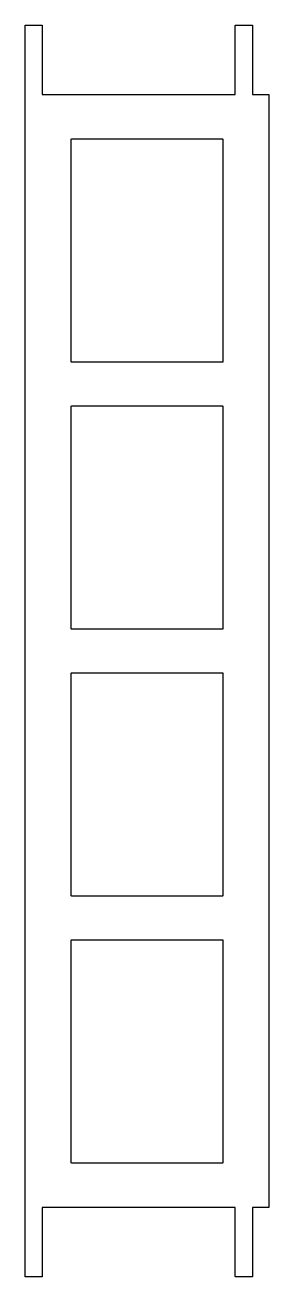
# Model space of a CAD drawing. Extents: x -11 to 11, y -57 to 57.
import ezdxf

# ---------------------------------------------------------------- set-up
doc = ezdxf.new("R2010")
doc.units = 0

msp = doc.modelspace()

# ---------------------------------------------------------------- linework, layer by layer
at = {"color": 1}
for p, q in [((-11.127, 57.175), (-11.113, 57.178)), ((-11.113, 57.178), (-9.613, 57.178)), ((-9.613, 57.178), (-9.598, 57.175)), ((8.098, 57.175), (8.113, 57.178)), ((8.113, 57.178), (9.613, 57.178)), ((9.613, 57.178), (9.627, 57.175)), ((-11.151, 57.14), (-11.148, 57.155)), ((-11.151, -57.14), (-11.151, 57.14)), ((-11.148, 57.155), (-11.139, 57.167)), ((-11.139, 57.167), (-11.127, 57.175)), ((-9.598, 57.175), (-9.586, 57.167)), ((-9.586, 57.167), (-9.577, 57.155)), ((-9.577, 57.155), (-9.574, 57.14)), ((-9.574, 57.14), (-9.574, 50.838)), ((8.074, 57.14), (8.077, 57.155)), ((8.074, 50.838), (8.074, 57.14)), ((8.077, 57.155), (8.086, 57.167)), ((8.086, 57.167), (8.098, 57.175)), ((9.627, 57.175), (9.639, 57.167)), ((9.639, 57.167), (9.648, 57.155)), ((9.648, 57.155), (9.651, 57.14)), ((9.651, 57.14), (9.651, 50.838)), ((-9.574, 50.838), (8.074, 50.838)), ((9.651, 50.838), (11.113, 50.838)), ((11.113, 50.838), (11.127, 50.835)), ((11.127, 50.835), (11.139, 50.827)), ((11.139, 50.827), (11.148, 50.815)), ((11.148, 50.815), (11.151, 50.8)), ((11.151, 50.8), (11.151, -50.8)), ((8.074, -50.838), (-9.574, -50.838)), ((-9.574, -50.838), (-9.574, -57.14)), ((8.074, -57.14), (8.074, -50.838)), ((11.113, -50.838), (9.651, -50.838)), ((9.651, -50.838), (9.651, -57.14)), ((11.127, -50.835), (11.113, -50.838)), ((11.139, -50.827), (11.127, -50.835)), ((11.148, -50.815), (11.139, -50.827)), ((11.151, -50.8), (11.148, -50.815)), ((-11.148, -57.155), (-11.151, -57.14)), ((-11.139, -57.167), (-11.148, -57.155)), ((-11.127, -57.175), (-11.139, -57.167)), ((-11.113, -57.178), (-11.127, -57.175)), ((-9.613, -57.178), (-11.113, -57.178)), ((-9.598, -57.175), (-9.613, -57.178)), ((-9.586, -57.167), (-9.598, -57.175)), ((-9.577, -57.155), (-9.586, -57.167)), ((-9.574, -57.14), (-9.577, -57.155)), ((8.077, -57.155), (8.074, -57.14)), ((8.086, -57.167), (8.077, -57.155)), ((8.098, -57.175), (8.086, -57.167)), ((8.113, -57.178), (8.098, -57.175)), ((9.613, -57.178), (8.113, -57.178)), ((9.627, -57.175), (9.613, -57.178)), ((9.639, -57.167), (9.627, -57.175)), ((9.648, -57.155), (9.639, -57.167)), ((9.651, -57.14), (9.648, -57.155))]:
    msp.add_line(p, q, dxfattribs=at)
at = {"color": 5}
for p, q in [((-6.927, 46.736), (-6.924, 46.751)), ((-6.927, 26.416), (-6.927, 46.736)), ((-6.924, 46.751), (-6.916, 46.763)), ((-6.916, 46.763), (-6.904, 46.771)), ((-6.904, 46.771), (-6.889, 46.774)), ((-6.889, 46.774), (6.891, 46.774)), ((6.891, 46.774), (6.906, 46.771)), ((6.906, 46.771), (6.918, 46.763)), ((6.918, 46.763), (6.926, 46.751)), ((6.926, 46.751), (6.929, 46.736)), ((6.929, 46.736), (6.929, 26.416)), ((-6.924, 26.401), (-6.927, 26.416)), ((-6.916, 26.389), (-6.924, 26.401)), ((-6.904, 26.381), (-6.916, 26.389)), ((-6.889, 26.378), (-6.904, 26.381)), ((6.891, 26.378), (-6.889, 26.378)), ((6.906, 26.381), (6.891, 26.378)), ((6.918, 26.389), (6.906, 26.381)), ((6.926, 26.401), (6.918, 26.389)), ((6.929, 26.416), (6.926, 26.401)), ((-6.927, 22.352), (-6.924, 22.367)), ((-6.927, 2.032), (-6.927, 22.352)), ((-6.924, 22.367), (-6.916, 22.379)), ((-6.916, 22.379), (-6.904, 22.387)), ((-6.904, 22.387), (-6.889, 22.39)), ((-6.889, 22.39), (6.891, 22.39)), ((6.891, 22.39), (6.906, 22.387)), ((6.906, 22.387), (6.918, 22.379)), ((6.918, 22.379), (6.926, 22.367)), ((6.926, 22.367), (6.929, 22.352)), ((6.929, 22.352), (6.929, 2.032)), ((-6.924, 2.017), (-6.927, 2.032)), ((-6.916, 2.005), (-6.924, 2.017)), ((-6.904, 1.997), (-6.916, 2.005)), ((-6.889, 1.994), (-6.904, 1.997)), ((6.891, 1.994), (-6.889, 1.994)), ((6.906, 1.997), (6.891, 1.994)), ((6.918, 2.005), (6.906, 1.997)), ((6.926, 2.017), (6.918, 2.005)), ((6.929, 2.032), (6.926, 2.017)), ((-6.927, -2.032), (-6.924, -2.017)), ((-6.927, -22.352), (-6.927, -2.032)), ((-6.924, -2.017), (-6.916, -2.005)), ((-6.916, -2.005), (-6.904, -1.997)), ((-6.904, -1.997), (-6.889, -1.994)), ((-6.889, -1.994), (6.891, -1.994)), ((6.891, -1.994), (6.906, -1.997)), ((6.906, -1.997), (6.918, -2.005)), ((6.918, -2.005), (6.926, -2.017)), ((6.926, -2.017), (6.929, -2.032)), ((6.929, -2.032), (6.929, -22.352)), ((-6.924, -22.367), (-6.927, -22.352)), ((-6.916, -22.379), (-6.924, -22.367)), ((-6.904, -22.387), (-6.916, -22.379)), ((-6.889, -22.39), (-6.904, -22.387)), ((6.891, -22.39), (-6.889, -22.39)), ((6.906, -22.387), (6.891, -22.39)), ((6.918, -22.379), (6.906, -22.387)), ((6.926, -22.367), (6.918, -22.379)), ((6.929, -22.352), (6.926, -22.367)), ((-6.927, -26.416), (-6.924, -26.401)), ((-6.927, -46.736), (-6.927, -26.416)), ((-6.924, -26.401), (-6.916, -26.389)), ((-6.916, -26.389), (-6.904, -26.381)), ((-6.904, -26.381), (-6.889, -26.378)), ((-6.889, -26.378), (6.891, -26.378)), ((6.891, -26.378), (6.906, -26.381)), ((6.906, -26.381), (6.918, -26.389)), ((6.918, -26.389), (6.926, -26.401)), ((6.926, -26.401), (6.929, -26.416)), ((6.929, -26.416), (6.929, -46.736)), ((-6.924, -46.751), (-6.927, -46.736)), ((-6.916, -46.763), (-6.924, -46.751)), ((-6.904, -46.771), (-6.916, -46.763)), ((-6.889, -46.774), (-6.904, -46.771)), ((6.891, -46.774), (-6.889, -46.774)), ((6.906, -46.771), (6.891, -46.774)), ((6.918, -46.763), (6.906, -46.771)), ((6.926, -46.751), (6.918, -46.763)), ((6.929, -46.736), (6.926, -46.751))]:
    msp.add_line(p, q, dxfattribs=at)

doc.saveas('drawing.dxf')
